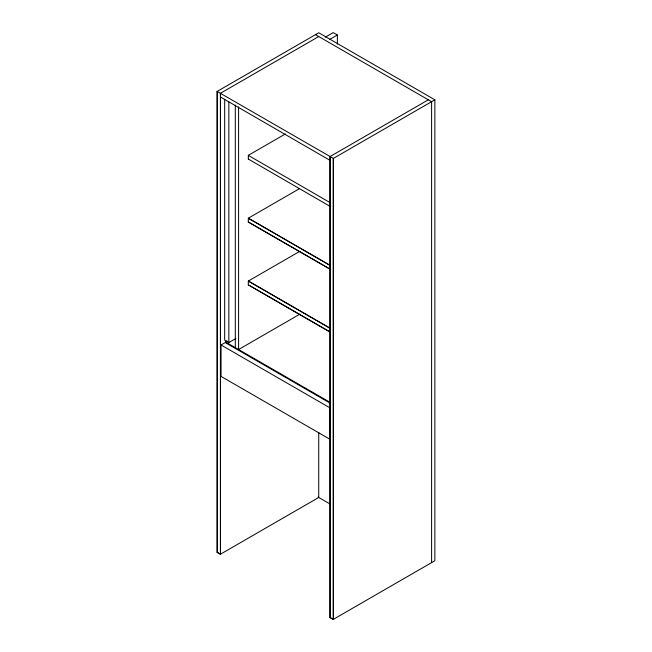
<?xml version="1.0" encoding="UTF-8"?>
<svg xmlns="http://www.w3.org/2000/svg" width="652" height="652" viewBox="0 0 652 652"><rect width="100%" height="100%" fill="white"/><g stroke="black" fill="none" stroke-linecap="round" stroke-linejoin="round"><path stroke-width="0.98" d="M318.738 432.349L318.738 497.468L220.4 554.241L217.132 552.358L217.132 91.427L318.738 32.771L434.868 99.813L434.868 560.736L333.262 619.4L329.993 617.517L329.993 156.586L428.331 99.813M318.738 36.536L220.4 93.317L220.4 554.241M220.506 97.026L329.993 160.359M325.242 37.18L333.188 32.6L337.361 35.012L337.361 44.157M329.423 39.593L337.361 35.012M285.389 133.945L248.273 155.372L330.605 202.911M330.605 206.676L248.379 159.08M434.868 99.813L333.262 158.477L333.262 619.4M299.488 188.656L248.273 218.224L330.605 265.763M330.605 269.529L248.273 221.998L329.839 268.966M299.488 251.509L248.273 281.077L330.605 328.616M330.605 332.39L248.273 284.851L329.839 331.819M227.092 340.866L225.339 341.884L330.54 402.618M221.052 344.981L329.553 407.622L329.553 439.049L221.052 376.408L221.052 344.981L225.225 342.569L330.197 403.18M224.679 99.308L224.679 340.165L228.852 342.569L235.91 338.502M299.977 314.085L238.583 349.529L238.583 106.961M217.132 552.358L220.506 554.184L220.506 93.252M329.993 617.517L333.368 619.335L333.368 158.412L217.132 91.427M315.478 34.654L431.6 101.696L431.6 562.619M329.839 265.193L248.379 218.167L248.273 221.998M329.839 328.046L248.379 281.02L248.273 284.851M318.119 497.101L330.434 504.216M330.099 156.521L330.099 617.452M248.379 155.306L248.273 159.145M235.315 105.07L235.315 347.646M228.852 101.72L228.852 342.569M217.246 91.37L217.246 552.293"/></g></svg>
